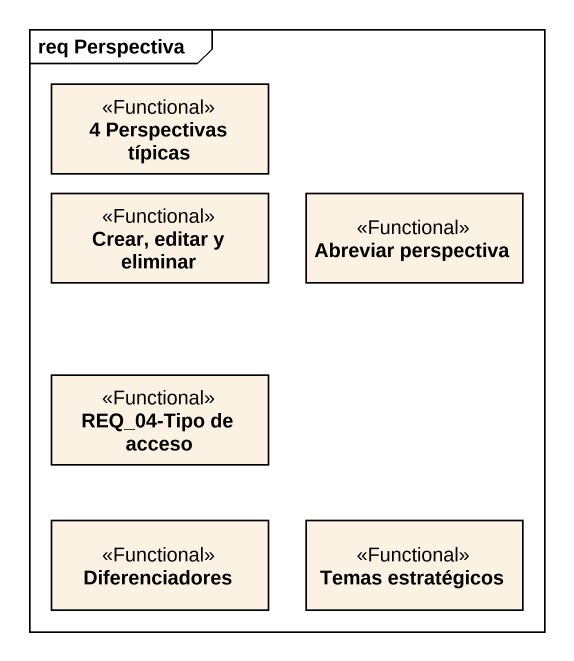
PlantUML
@startuml
mainframe req Perspectiva
hide circle
hide empty members
class "4 Perspectivas típicas" as r4_Perspectivas_típicas <<Functional>>
class "Crear, editar y eliminar" as Crear_editar_y_eliminar <<Functional>>
class "Abreviar perspectiva" as Abreviar_perspectiva <<Functional>>
class "REQ_04-Tipo de acceso" as REQ_04_Tipo_de_acceso <<Functional>>
class Diferenciadores <<Functional>>
class "Temas estratégicos" as Temas_estratégicos <<Functional>>
@enduml
